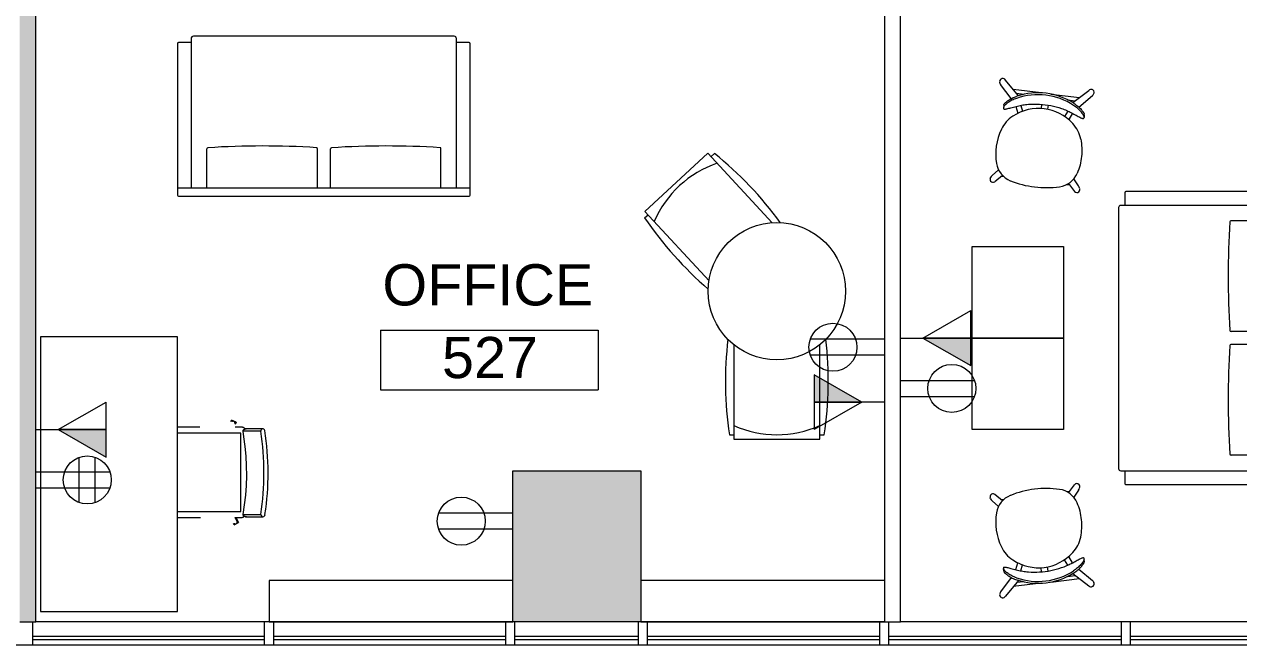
# Model space of a CAD drawing. Header units: inches. Extents: x 1 to 5284, y -575 to 1641.
# Drawn here: x 1633.7 to 1899.2, y -541 to -405.4 of the extents above; entities that cross this region are included whole.
import ezdxf

# ---------------------------------------------------------------- set-up
doc = ezdxf.new("R2010")
doc.units = ezdxf.units.IN
doc.header["$MEASUREMENT"] = 0
for name, color, linetype, lineweight in [('A-ANNO-NOTE', 131, 'Continuous', 20), ('A-AREA-IDEN', 2, 'Continuous', 20), ('A-GLAZ-EXST', 7, 'Continuous', 9), ('A-WALL-PATT', 111, 'Continuous', 13), ('Bb-col', 7, 'Continuous', 9), ('Bb-cor', 7, 'Continuous', 9), ('CAD background - for revit_dwg', 8, 'Continuous', 9), ('I-FURN', 30, 'Continuous', 9), ('I-FURN-PNLS', 30, 'Continuous', 9), ('I-WALL', 2, 'Continuous', 13), ('Mullion', 7, 'Continuous', 9)]:
    doc.layers.add(name, color=color, linetype=linetype, lineweight=lineweight)
doc.styles.add('Arial', font='arial.ttf', dxfattribs={"height": 9})

# ---------------------------------------------------------------- blocks, each defined once
blk = doc.blocks.new('FURN-SEATING-SOFA-2 _ 3 SEAT-LARGE - TWO SEAT-1733016-New Construction - Tel_Data_Elec Plan')
at = {"layer": 'I-FURN'}
for p, q in [((-46.5, 34.72), (-46.5, 1.62)), ((17.28, 34.97), (-46.25, 34.97)), ((17.53, 1.63), (17.53, 34.72)), ((-46.5, 33.22), (17.53, 33.22)), ((-43.49, 33.22), (-43.49, 0.5)), ((-40.09, 33.22), (-40.09, 24.54)), ((-15.94, 33.22), (-15.94, 24.6)), ((-13.07, 33.22), (-13.07, 24.54)), ((11.08, 33.22), (11.08, 24.6)), ((14.52, 0.5), (14.52, 33.22)), ((-46.25, 1.37), (-43.49, 1.37)), ((-42.99, 0), (14.02, 0)), ((14.52, 1.38), (17.28, 1.38))]:
    blk.add_line(p, q, dxfattribs=at)
for centre, radius, start, end in [((-46.25, 34.72), 0.25, 90, 180), ((17.28, 34.72), 0.25, 0, 90), ((-39.88, 24.54), 0.203, 180, 266.3987), ((-28.16, 210.74), 186.77, 266.3987, 273.6817), ((-16.19, 24.6), 0.25, 273.6817, 0), ((-12.86, 24.54), 0.203, 180, 266.3987), ((-1.14, 210.74), 186.77, 266.3987, 273.6817), ((10.83, 24.6), 0.25, 273.6817, 0), ((-46.25, 1.62), 0.25, 180, 270), ((-42.99, 0.5), 0.5, 180, 270), ((14.02, 0.5), 0.5, 270, 0), ((17.28, 1.63), 0.25, 270, 0)]:
    blk.add_arc(centre, radius, start, end, dxfattribs=at)
blk = doc.blocks.new('CGI_Bench - CGI_Bench-1741633-New Construction - Tel_Data_Elec Plan')
at = {"layer": 'I-FURN-PNLS'}
h = blk.add_hatch(dxfattribs=at)
h.set_pattern_fill('FP_1', color=256, style=0, pattern_type=2)
h.set_pattern_definition([(180, (32.04, -38.733), (-3e-15, -24), []), (270, (32.04, -38.73), (72, 4e-15), [])])
h.paths.add_polyline_path([(31.46, -35.93), (31.48, -41.69), (31.67, -41.98), (31.89, -42.1), (32.27, -42.06), (32.45, -41.95), (32.55, -41.83), (32.63, -41.54), (32.58, -35.74), (32.41, -35.48), (32.33, -35.42), (31.97, -35.36), (31.67, -35.48), (31.53, -35.64), (31.48, -35.85)], flags=0)
h = blk.add_hatch(dxfattribs=at)
h.set_pattern_fill('FP_2', color=256, style=0, pattern_type=2)
h.set_pattern_definition([(180, (52.487, -38.733), (-3e-15, -24), []), (270, (52.49, -38.73), (72, 4e-15), [])])
h.paths.add_polyline_path([(51.9, -39.63), (51.94, -41.69), (52.02, -41.87), (52.28, -42.06), (52.49, -42.12), (52.71, -42.06), (52.9, -41.95), (53.05, -41.69), (53.07, -41.54), (53.07, -35.93), (52.99, -35.64), (52.78, -35.42), (52.49, -35.35), (52.19, -35.42), (51.98, -35.64), (51.9, -35.93), (51.9, -36.96)], flags=0)
for p, q in [((72, 0), (12, 0)), ((12, 0), (12, -30)), ((72, -30), (72, 0)), ((12, -30), (72, -30)), ((32.54, -30), (32.54, -34.97)), ((33.87, -30), (33.87, -43.85)), ((33.87, -30), (33.87, -43.8)), ((50.98, -43.85), (50.98, -30)), ((50.98, -43.8), (50.98, -30)), ((52.32, -34.86), (52.32, -30)), ((30.91, -42.35), (31.2, -42.2)), ((30.91, -42.35), (31.44, -43.33)), ((53.35, -42.79), (53.82, -41.78)), ((53.54, -41.65), (53.82, -41.78)), ((32.55, -42.73), (31.44, -43.33)), ((32.54, -42.52), (31.67, -42.99)), ((32.54, -42.49), (32.54, -43.8)), ((33.23, -44.33), (33.23, -48.19)), ((33.87, -43.85), (50.98, -43.85)), ((33.93, -43.85), (50.93, -43.85)), ((51.4, -48.17), (51.4, -44.31)), ((52.32, -43.8), (52.32, -42.6)), ((53.35, -42.79), (52.85, -42.55))]:
    blk.add_line(p, q, dxfattribs=at)
at = {"layer": 'I-FURN-PNLS', "flags": 128}
for points in [[(31.3, -42.34), (31.23, -42.4), (31.18, -42.48), (31.14, -42.56), (31.13, -42.65), (31.15, -42.75), (31.18, -42.83)], [(53.1, -42.46), (53.18, -42.48), (53.26, -42.49), (53.34, -42.48), (53.42, -42.45), (53.48, -42.4), (53.54, -42.34), (53.58, -42.27)], [(53.58, -42.27), (53.61, -42.19), (53.62, -42.1), (53.6, -42.01), (53.56, -41.92), (53.51, -41.85)], [(31.18, -42.83), (31.22, -42.9), (31.28, -42.95), (31.35, -42.99), (31.43, -43.02), (31.51, -43.03), (31.59, -43.02), (31.67, -42.99)], [(32.54, -43.8), (32.54, -43.85), (32.54, -43.91), (32.55, -43.97), (32.56, -44.02), (32.57, -44.07), (32.58, -44.13), (32.59, -44.18), (32.61, -44.24), (32.63, -44.29), (32.65, -44.34), (32.67, -44.39), (32.7, -44.44), (32.72, -44.49), (32.75, -44.54), (32.78, -44.58)], [(32.72, -44.83), (32.72, -44.81), (32.72, -44.79), (32.72, -44.77), (32.73, -44.75), (32.73, -44.73), (32.74, -44.71), (32.74, -44.69), (32.75, -44.67), (32.75, -44.66), (32.76, -44.64), (32.77, -44.62), (32.78, -44.6), (32.79, -44.58), (32.8, -44.56), (32.81, -44.55), (32.82, -44.53), (32.83, -44.52), (32.85, -44.5), (32.86, -44.48), (32.87, -44.47), (32.89, -44.46), (32.9, -44.44), (32.92, -44.43), (32.94, -44.42), (32.95, -44.41), (32.97, -44.4), (32.99, -44.39), (33.01, -44.38), (33.03, -44.37), (33.04, -44.36), (33.06, -44.35), (33.08, -44.35), (33.1, -44.34), (33.12, -44.34), (33.14, -44.33), (33.16, -44.33), (33.18, -44.33), (33.2, -44.33), (33.22, -44.33), (33.23, -44.33)], [(32.72, -45.04), (32.72, -44.91), (32.72, -44.84), (32.72, -44.83)], [(32.72, -44.83), (32.72, -44.86), (32.72, -44.96), (32.72, -45.11), (32.72, -45.32), (32.72, -45.59), (32.72, -45.92), (32.72, -46.31), (32.72, -46.76), (32.72, -47.26), (32.72, -47.83), (32.72, -48.45), (32.72, -48.65)], [(33.23, -44.33), (35.33, -44.65), (37.44, -44.88), (39.56, -45.03), (41.68, -45.1), (43.8, -45.08), (45.92, -44.98), (48.04, -44.79), (50.14, -44.51), (51.4, -44.31)], [(51.4, -44.31), (51.42, -44.31), (51.44, -44.31), (51.46, -44.31), (51.48, -44.32), (51.5, -44.32), (51.52, -44.32), (51.54, -44.33), (51.56, -44.34), (51.58, -44.34), (51.6, -44.35), (51.61, -44.36), (51.63, -44.37), (51.65, -44.38), (51.67, -44.39), (51.69, -44.4), (51.7, -44.41), (51.72, -44.42), (51.73, -44.44), (51.75, -44.45), (51.76, -44.46), (51.78, -44.48), (51.79, -44.49), (51.8, -44.51), (51.81, -44.53), (51.83, -44.54), (51.84, -44.56), (51.85, -44.58), (51.86, -44.6), (51.86, -44.61), (51.87, -44.63), (51.88, -44.65), (51.88, -44.67), (51.89, -44.69), (51.89, -44.71), (51.9, -44.73), (51.9, -44.75), (51.9, -44.77), (51.91, -44.79), (51.91, -44.81), (51.91, -44.82)], [(51.88, -44.81), (51.92, -44.77), (51.96, -44.73), (52, -44.68), (52.03, -44.64), (52.07, -44.6), (52.1, -44.55), (52.13, -44.5), (52.15, -44.45), (52.18, -44.4), (52.2, -44.35), (52.22, -44.3), (52.24, -44.25), (52.26, -44.2), (52.27, -44.14), (52.29, -44.09), (52.3, -44.03), (52.3, -43.98), (52.31, -43.92), (52.31, -43.87), (52.32, -43.81), (52.32, -43.8)], [(51.91, -48.63), (51.91, -48), (51.91, -47.42), (51.91, -46.89), (51.91, -46.43), (51.91, -46.02), (51.91, -45.67), (51.91, -45.38), (51.91, -45.15), (51.91, -44.98), (51.91, -44.87), (51.91, -44.82), (51.91, -44.82)], [(51.91, -44.82), (51.91, -44.85), (51.91, -44.94), (51.91, -45.02)]]:
    blk.add_lwpolyline(points, dxfattribs=at)
at = {"layer": 'I-FURN-PNLS'}
for centre, radius, start, end in [((53.24, -42.12), 0.373, 310.8875, 335), ((53.24, -42.12), 0.373, 335, 349.0797), ((31.51, -42.65), 0.373, 194.3076, 208.3873), ((31.51, -42.65), 0.373, 208.3873, 232.4998), ((33.93, -43.8), 0.053, 180, 270), ((50.93, -43.8), 0.053, 270, 0)]:
    blk.add_arc(centre, radius, start, end, dxfattribs=at)
for centre, major_axis, ratio, start_param, end_param in [((33.23, -45.04), (0.507, 0), 0.99468, 2.879793, 3.141593), ((51.4, -45.02), (0.507, 0), 0.99468, 6.13762, 6.327242), ((33.23, -48.65), (-0.507, 0), 0.899459, 4.712389, 7.853982), ((42.26, -1.13), (53.09, 0), 0.899459, 4.541367, 4.885303), ((42.26, -1.13), (54.09, 0), 0.899459, 4.544559, 4.885273), ((51.4, -48.63), (0.507, 0), 0.899459, 5.054959, 7.853982)]:
    blk.add_ellipse(centre, major_axis=major_axis, ratio=ratio, start_param=start_param, end_param=end_param, dxfattribs=at)
blk = doc.blocks.new('Table _ Chairs - Seats 2 - 2-6 Diameter-571324-New Construction - Tel_Data_Elec Plan')
at = {"layer": 'I-FURN'}
for p, q in [((-9.37, 32.37), (-9.37, 11.71)), ((9.38, 32.37), (-9.37, 32.37)), ((9.38, 11.71), (9.38, 32.37)), ((-9.37, 31.37), (-10.37, 31.37)), ((10.38, 31.37), (9.38, 31.37)), ((14.83, -2.25), (28.84, -17.44)), ((15.06, -30.16), (1.05, -14.96)), ((28.84, -17.44), (15.06, -30.16)), ((28.9, -16.03), (28.16, -16.71)), ((14.38, -29.42), (13.64, -30.1))]:
    blk.add_line(p, q, dxfattribs=at)
blk.add_circle((0, 0), 15, dxfattribs=at)
for centre, radius, start, end in [((66.41, 19.75), 77.66, 171.3911, 186.8305), ((0, 8.4), 22.97, 65.9148, 114.0852), ((-66.41, 19.75), 77.66, 353.1695, 8.6089), ((-35.43, -59.54), 77.66, 34.072, 49.5115), ((62.21, 30.5), 77.66, 215.8504, 231.2899), ((5.7, -6.18), 22.97, 288.5958, 336.7661)]:
    blk.add_arc(centre, radius, start, end, dxfattribs=at)
blk = doc.blocks.new('Steelcase Coalesse - Millbrae - Table - Side - 20__ D x 20__ W x 20__ H-1733018-New Construction - Tel_Data_Elec Plan')
at = {"layer": 'I-FURN'}
for p, q in [((-46.5, 0), (-46.5, 20)), ((-46.5, 20), (-26.54, 20)), ((-26.54, 20), (-26.54, 0)), ((-26.54, 0), (-46.5, 0))]:
    blk.add_line(p, q, dxfattribs=at)
blk = doc.blocks.new('JCR4_JCR5_US - JCR4-1733013-New Construction - Tel_Data_Elec Plan')
at = {"layer": 'I-FURN'}
for p, q in [((-10.2, 10.88), (-10.37, 11.26)), ((-7.44, 7.96), (-10.12, 10.77)), ((-5.96, 8.77), (-9.16, 11.83)), ((6.04, 8.74), (9.19, 11.82)), ((7.47, 7.93), (10.13, 10.79)), ((10.23, 10.95), (10.38, 11.28)), ((-1.08, 10), (-7.25, 10)), ((-4.83, 9.22), (-6.43, 9.22)), ((1.08, 10), (7.33, 10)), ((4.82, 9.22), (6.53, 9.22)), ((-8.87, 6.32), (-8.85, 6.53)), ((-8.87, 6.32), (-8.87, 5.78)), ((-6.24, 6.38), (-5.62, 4.95)), ((-5.18, 6.75), (-4.65, 5.53)), ((-0.68, 7.54), (-0.68, 6.63)), ((0.75, 7.54), (0.75, 6.62)), ((5.19, 6.78), (4.64, 5.52)), ((6.26, 6.41), (5.62, 4.94)), ((8.87, 6.32), (8.84, 6.53)), ((8.87, 6.32), (8.87, 5.79)), ((-9.51, -9.2), (-8.28, -7.79)), ((9.51, -9.19), (8.28, -7.77)), ((-9.81, -9.68), (-9.86, -9.79)), ((-7.26, -8.93), (-8.77, -10.49)), ((-6.92, -9.18), (-7.5, -9.18)), ((6.89, -9.18), (7.51, -9.18)), ((7.25, -8.91), (8.77, -10.48)), ((9.81, -9.67), (9.86, -9.77))]:
    blk.add_line(p, q, dxfattribs=at)
for centre, radius, start, end in [((-9.78, 11.47), 0.628, 166.1474, 199.8082), ((-9.77, 11.47), 0.641, 121.9105, 166.1469), ((-9.71, 11.16), 0.566, 209.829, 223.601), ((-9.63, 11.25), 0.899, 107.5968, 121.7121), ((-9.73, 11.44), 0.692, 34.8142, 104.6914), ((9.75, 11.43), 0.678, 75.592, 144.5315), ((9.65, 11.24), 0.884, 58.7684, 72.2669), ((9.77, 11.45), 0.641, 13.8528, 58.0897), ((9.71, 11.18), 0.567, 317.0423, 335.9672), ((9.78, 11.46), 0.628, 343.8206, 13.8528), ((-0.01, -3.48), 10.13, 49.164, 130.836), ((-1.93, -1.26), 7.2, 130.836, 161.2232), ((1.9, -1.26), 7.2, 18.7614, 49.164), ((3.02, -2.95), 12.43, 161.2232, 196.5607), ((-4.15, -5.08), 4.95, 196.5607, 254.9181), ((4.12, -5.08), 4.95, 285.0819, 343.455), ((-9.38, -9.99), 0.519, 157, 181.5753), ((-9.18, -9.99), 0.716, 181.5753, 222.4247), ((-8.15, -10.39), 1.8, 139, 157), ((-9.27, -10.07), 0.594, 222.4247, 267.5753), ((-9.21, -10.02), 0.651, 262.5828, 312.7695), ((-0.01, 10.26), 20.83, 254.9181, 285.0819), ((9.21, -10), 0.651, 227.2305, 277.4172), ((9.27, -10.05), 0.594, 272.4247, 317.5753), ((8.15, -10.37), 1.8, 23, 41), ((9.18, -9.97), 0.716, 317.5753, 358.4247), ((9.38, -9.98), 0.519, 358.4247, 23)]:
    blk.add_arc(centre, radius, start, end, dxfattribs=at)
for centre, major_axis, ratio, start_param, end_param in [((0, -4.56), (-14.63, 0.06), 0.998476, 4.272146, 5.16045), ((0, -4.58), (-14.23, 0.06), 0.998613, 4.258968, 5.173893), ((1.04, 13.33), (9.82, 7.83), 0.171248, 2.935459, 3.086797), ((0.03, 12.52), (-8.76, 6.98), 0.171276, 3.198737, 3.354244)]:
    blk.add_ellipse(centre, major_axis=major_axis, ratio=ratio, start_param=start_param, end_param=end_param, dxfattribs=at)
for points, knots in [([(-8.85, 6.53), (-8.83, 6.58), (-8.79, 6.67), (-8.69, 6.82), (-8.59, 6.94), (-8.47, 7.07), (-8.29, 7.26), (-8.02, 7.5), (-7.65, 7.8), (-7.23, 8.1), (-6.77, 8.38), (-6.45, 8.54), (-6.28, 8.62)], [0, 0, 0, 0, 0.125, 0.1875, 0.25, 0.3125, 0.375, 0.5, 0.625, 0.75, 0.875, 1, 1, 1, 1]), ([(-6.28, 8.17), (-6.45, 8.09), (-6.77, 7.92), (-7.23, 7.63), (-7.65, 7.32), (-8.02, 7.01), (-8.29, 6.76), (-8.47, 6.57), (-8.59, 6.44), (-8.69, 6.31), (-8.79, 6.16), (-8.83, 6.07), (-8.85, 6.02)], [0, 0, 0, 0, 0.125, 0.25, 0.375, 0.5, 0.625, 0.6875, 0.75, 0.8125, 0.875, 1, 1, 1, 1]), ([(6.28, 8.62), (6.45, 8.54), (6.77, 8.38), (7.23, 8.1), (7.65, 7.8), (8.02, 7.5), (8.28, 7.26), (8.47, 7.07), (8.58, 6.94), (8.68, 6.82), (8.79, 6.67), (8.83, 6.58), (8.84, 6.53)], [0, 0, 0, 0, 0.125, 0.25, 0.375, 0.5, 0.625, 0.6875, 0.75, 0.8125, 0.875, 1, 1, 1, 1]), ([(8.84, 6.02), (8.83, 6.07), (8.79, 6.16), (8.68, 6.31), (8.58, 6.44), (8.46, 6.58), (8.28, 6.77), (8.02, 7.02), (7.65, 7.33), (7.23, 7.63), (6.77, 7.92), (6.45, 8.09), (6.28, 8.17)], [0, 0, 0, 0, 0.125, 0.1875, 0.25, 0.3125, 0.375, 0.5, 0.625, 0.75, 0.875, 1, 1, 1, 1]), ([(-5.85, 6.53), (-5.49, 6.66), (-4.74, 6.91), (-3.18, 7.3), (-1.14, 7.58), (1.36, 7.57), (3.39, 7.27), (4.93, 6.88), (5.67, 6.63), (6.03, 6.5)], [0, 0, 0, 0, 0.1, 0.2, 0.4, 0.6, 0.8, 0.9, 1, 1, 1, 1])]:
    blk.add_open_spline(points, degree=3, knots=knots, dxfattribs=at)
for points in [[(-8.84, 5.61), (-8.82, 5.57), (-8.76, 5.52), (-8.57, 5.52), (-8.29, 5.59), (-7.92, 5.72), (-7.49, 5.89), (-6.99, 6.09), (-6.44, 6.31), (-6.05, 6.46), (-5.85, 6.53)], [(6.03, 6.5), (6.22, 6.43), (6.59, 6.29), (7.11, 6.08), (7.57, 5.89), (7.98, 5.73), (8.33, 5.62), (8.59, 5.55), (8.77, 5.56), (8.83, 5.61), (8.84, 5.64)], [(8.72, 1.05), (9.13, -0.15), (9.58, -2.7), (9.23, -5.26), (8.86, -6.49)]]:
    blk.add_open_spline(points, degree=3, dxfattribs=at)
blk = doc.blocks.new('JCR4_JCR5_US - JCR4-1739715-New Construction - Tel_Data_Elec Plan')
at = {"layer": 'I-FURN'}
for p, q in [((-9.81, 9.68), (-9.86, 9.79)), ((-9.51, 9.2), (-8.28, 7.79)), ((-7.26, 8.93), (-8.77, 10.49)), ((-6.92, 9.18), (-7.5, 9.18)), ((6.89, 9.18), (7.51, 9.18)), ((7.25, 8.91), (8.77, 10.48)), ((9.51, 9.19), (8.28, 7.77)), ((9.81, 9.67), (9.86, 9.77)), ((-6.24, -6.38), (-5.62, -4.95)), ((6.26, -6.41), (5.62, -4.94)), ((-7.44, -7.96), (-10.12, -10.77)), ((-8.87, -6.32), (-8.87, -5.78)), ((-8.87, -6.32), (-8.85, -6.53)), ((-5.18, -6.75), (-4.65, -5.53)), ((-0.68, -7.54), (-0.68, -6.63)), ((0.75, -7.54), (0.75, -6.62)), ((5.19, -6.78), (4.64, -5.52)), ((7.47, -7.93), (10.13, -10.79)), ((8.87, -6.32), (8.84, -6.53)), ((8.87, -6.32), (8.87, -5.79)), ((-5.96, -8.77), (-9.16, -11.83)), ((-1.08, -10), (-7.25, -10)), ((-4.83, -9.22), (-6.43, -9.22)), ((1.08, -10), (7.33, -10)), ((4.82, -9.22), (6.53, -9.22)), ((6.04, -8.74), (9.19, -11.82)), ((-10.2, -10.88), (-10.37, -11.26)), ((10.23, -10.95), (10.38, -11.28))]:
    blk.add_line(p, q, dxfattribs=at)
for centre, radius, start, end in [((-9.27, 10.07), 0.594, 92.4247, 137.5753), ((-9.21, 10.02), 0.651, 47.2305, 97.4172), ((9.21, 10), 0.651, 82.5828, 132.7695), ((9.27, 10.05), 0.594, 42.4247, 87.5753), ((-9.18, 9.99), 0.716, 137.5753, 178.4247), ((-9.38, 9.99), 0.519, 178.4247, 203), ((-8.15, 10.39), 1.8, 203, 221), ((-4.15, 5.08), 4.95, 105.0819, 163.4393), ((-0.01, -10.26), 20.83, 74.9181, 105.0819), ((4.12, 5.08), 4.95, 16.545, 74.9181), ((8.15, 10.37), 1.8, 319, 337), ((9.18, 9.97), 0.716, 1.5753, 42.4247), ((9.38, 9.98), 0.519, 337, 1.5753), ((3.02, 2.95), 12.43, 163.4393, 198.7768), ((-1.93, 1.26), 7.2, 198.7768, 229.164), ((1.9, 1.26), 7.2, 310.836, 341.2386), ((-0.01, 3.48), 10.13, 229.164, 310.836), ((-9.78, -11.47), 0.628, 160.1918, 193.8526), ((-9.77, -11.47), 0.641, 193.8531, 238.0895), ((-9.71, -11.16), 0.566, 136.399, 150.171), ((-9.63, -11.25), 0.899, 238.2879, 252.4032), ((-9.73, -11.44), 0.692, 255.3086, 325.1858), ((9.75, -11.43), 0.678, 215.4685, 284.408), ((9.65, -11.24), 0.884, 287.7331, 301.2316), ((9.77, -11.45), 0.641, 301.9103, 346.1472), ((9.71, -11.18), 0.567, 24.0328, 42.9577), ((9.78, -11.46), 0.628, 346.1472, 16.1794)]:
    blk.add_arc(centre, radius, start, end, dxfattribs=at)
for centre, major_axis, ratio, start_param, end_param in [((1.04, -13.33), (-9.82, 7.83), 0.171248, 0.054796, 0.206134), ((0.03, -12.52), (8.76, 6.98), 0.171276, 6.070534, 6.226041), ((0, 4.58), (14.23, 0.06), 0.998613, 4.250885, 5.16581), ((0, 4.56), (14.63, 0.06), 0.998476, 4.264328, 5.152632)]:
    blk.add_ellipse(centre, major_axis=major_axis, ratio=ratio, start_param=start_param, end_param=end_param, dxfattribs=at)
for points in [[(8.72, -1.05), (9.13, 0.15), (9.58, 2.7), (9.23, 5.26), (8.86, 6.49)], [(-8.84, -5.61), (-8.82, -5.57), (-8.76, -5.52), (-8.57, -5.52), (-8.29, -5.59), (-7.92, -5.72), (-7.49, -5.89), (-6.99, -6.09), (-6.44, -6.31), (-6.05, -6.46), (-5.85, -6.53)], [(6.03, -6.5), (6.22, -6.43), (6.59, -6.29), (7.11, -6.08), (7.57, -5.89), (7.98, -5.73), (8.33, -5.62), (8.59, -5.55), (8.77, -5.56), (8.83, -5.61), (8.84, -5.64)]]:
    blk.add_open_spline(points, degree=3, dxfattribs=at)
for points, knots in [([(-6.28, -8.17), (-6.45, -8.09), (-6.77, -7.92), (-7.23, -7.63), (-7.65, -7.32), (-8.02, -7.01), (-8.29, -6.76), (-8.47, -6.57), (-8.59, -6.44), (-8.69, -6.31), (-8.79, -6.16), (-8.83, -6.07), (-8.85, -6.02)], [0, 0, 0, 0, 0.125, 0.25, 0.375, 0.5, 0.625, 0.6875, 0.75, 0.8125, 0.875, 1, 1, 1, 1]), ([(-8.85, -6.53), (-8.83, -6.58), (-8.79, -6.67), (-8.69, -6.82), (-8.59, -6.94), (-8.47, -7.07), (-8.29, -7.26), (-8.02, -7.5), (-7.65, -7.8), (-7.23, -8.1), (-6.77, -8.38), (-6.45, -8.54), (-6.28, -8.62)], [0, 0, 0, 0, 0.125, 0.1875, 0.25, 0.3125, 0.375, 0.5, 0.625, 0.75, 0.875, 1, 1, 1, 1]), ([(-5.85, -6.53), (-5.49, -6.66), (-4.74, -6.91), (-3.18, -7.3), (-1.14, -7.58), (1.36, -7.57), (3.39, -7.27), (4.93, -6.88), (5.67, -6.63), (6.03, -6.5)], [0, 0, 0, 0, 0.1, 0.2, 0.4, 0.6, 0.8, 0.9, 1, 1, 1, 1]), ([(8.84, -6.02), (8.83, -6.07), (8.79, -6.16), (8.68, -6.31), (8.58, -6.44), (8.46, -6.58), (8.28, -6.77), (8.02, -7.02), (7.65, -7.33), (7.23, -7.63), (6.77, -7.92), (6.45, -8.09), (6.28, -8.17)], [0, 0, 0, 0, 0.125, 0.1875, 0.25, 0.3125, 0.375, 0.5, 0.625, 0.75, 0.875, 1, 1, 1, 1]), ([(6.28, -8.62), (6.45, -8.54), (6.77, -8.38), (7.23, -8.1), (7.65, -7.8), (8.02, -7.5), (8.28, -7.26), (8.47, -7.07), (8.58, -6.94), (8.68, -6.82), (8.79, -6.67), (8.83, -6.58), (8.84, -6.53)], [0, 0, 0, 0, 0.125, 0.25, 0.375, 0.5, 0.625, 0.6875, 0.75, 0.8125, 0.875, 1, 1, 1, 1])]:
    blk.add_open_spline(points, degree=3, knots=knots, dxfattribs=at)
blk = doc.blocks.new('CAD background - for revit_dwg-1564186-New Construction - Tel_Data_Elec Plan')
at = {"lineweight": 9}
h = blk.add_hatch(color=256, dxfattribs=at)
h.paths.add_polyline_path([(1469.42, 5), (1473.5, 5), (1473.5, 38), (1445.5, 38), (1445.5, 5), (1468.92, 5)], flags=0)
h.paths.add_polyline_path([(2194, 5), (2194, 33), (2166, 33), (2166, 5)], flags=0)
h.paths.add_polyline_path([(245.5, 5), (273.5, 5), (273.5, 38), (245.5, 38)], flags=0)
h.paths.add_polyline_path([(485.5, 5), (513.5, 5), (513.5, 38), (485.5, 38)], flags=0)
h.paths.add_polyline_path([(1233.5, 5), (1233.5, 38), (1205.5, 38), (1205.5, 5), (1230, 5)], flags=0)
h.paths.add_polyline_path([(1953.5, 5), (1953.5, 38), (1925.5, 38), (1925.5, 5), (1945.8, 5)], flags=0)
h.paths.add_polyline_path([(965.5, 5), (993.5, 5), (993.5, 38), (965.5, 38)], flags=0)
h.paths.add_polyline_path([(1685.5, 5), (1713.5, 5), (1713.5, 38), (1685.5, 38), (1685.5, 16.3)], flags=0)
h.paths.add_polyline_path([(725.5, 5), (753.5, 5), (753.5, 38), (725.5, 38), (725.5, 16.3)], flags=0)
h.paths.add_polyline_path([(737.41, 245), (751.5, 245), (751.5, 250), (755, 250), (755, 275.5), (726.5, 275.5), (726.5, 245), (730, 245)], flags=0)
h.paths.add_polyline_path([(2161, 245.5), (2194, 245.5), (2194, 273.5), (2161, 273.5)], flags=0)
h.paths.add_polyline_path([(5, 245.5), (38, 245.5), (38, 273.5), (5, 273.5)], flags=0)
h.paths.add_polyline_path([(1229, 246.5), (1232.5, 246.5), (1232.5, 272.25), (1208.75, 272.25), (1208.75, 246.5)], flags=0)
h.paths.add_polyline_path([(1952.5, 246.5), (1952.5, 272.5), (1891.5, 272.5), (1891.5, 246.5), (1947, 246.5)], flags=0)
h.paths.add_polyline_path([(1472.5, 246.5), (1472.5, 272.5), (1446.5, 272.5), (1446.5, 246.5), (1469, 246.5)], flags=0)
h.paths.add_polyline_path([(491.17, 246.5), (512.5, 246.5), (512.5, 272.5), (486.5, 272.5), (486.5, 246.5)], flags=0)
h.paths.add_polyline_path([(1709, 246.5), (1712.5, 246.5), (1712.5, 272.5), (1686.5, 272.5), (1686.5, 246.5), (1690, 246.5)], flags=0)
h.paths.add_polyline_path([(999, 250), (1022, 250), (1022, 272.5), (970, 272.5), (970, 250)], flags=0)
h.paths.add_polyline_path([(5, 485.5), (38, 485.5), (38, 513.5), (5, 513.5)], flags=0)
h.paths.add_polyline_path([(2194, 485.5), (2194, 513.5), (2161, 513.5), (2161, 485.5)], flags=0)
h.paths.add_polyline_path([(1945.8, 486.5), (1952.5, 486.5), (1952.5, 512.5), (1926.5, 512.5), (1926.5, 486.5), (1943.5, 486.5)], flags=0)
h.paths.add_polyline_path([(1690, 486.5), (1712.5, 486.5), (1712.5, 512.5), (1686.5, 512.5), (1686.5, 486.5)], flags=0)
h.paths.add_polyline_path([(1451.02, 486.5), (1476.77, 486.5), (1476.77, 512.5), (1450.77, 512.5), (1450.77, 486.5)], flags=0)
h.paths.add_polyline_path([(752.5, 486.5), (752.5, 512.5), (726.5, 512.5), (726.5, 486.5), (730, 486.5)], flags=0)
h.paths.add_polyline_path([(486.5, 486.5), (512.5, 486.5), (512.5, 512.5), (486.5, 512.5)], flags=0)
h.paths.add_polyline_path([(272.5, 486.5), (272.5, 512.5), (246.5, 512.5), (246.5, 486.5)], flags=0)
h.paths.add_polyline_path([(38, 725.5), (38, 753.5), (5, 753.5), (5, 725.5)], flags=0)
h.paths.add_polyline_path([(2161, 725.5), (2194, 725.5), (2194, 753.5), (2161, 753.5)], flags=0)
h.paths.add_polyline_path([(752.5, 726.5), (752.5, 752.5), (726.5, 752.5), (726.5, 726.5)], flags=0)
h.paths.add_polyline_path([(1450.77, 726.5), (1476.77, 726.5), (1476.77, 752.5), (1450.77, 752.5)], flags=0)
h.paths.add_polyline_path([(1686.5, 726.5), (1712.5, 726.5), (1712.5, 752.5), (1686.5, 752.5)], flags=0)
h.paths.add_polyline_path([(246.5, 726.5), (272.5, 726.5), (272.5, 752.5), (246.5, 752.5)], flags=0)
h.paths.add_polyline_path([(486.5, 726.5), (512.5, 726.5), (512.5, 752.5), (486.5, 752.5)], flags=0)
h.paths.add_polyline_path([(1952.5, 726.5), (1952.5, 752.5), (1926.5, 752.5), (1926.5, 726.5)], flags=0)
h.paths.add_polyline_path([(5, 965.5), (38, 965.5), (38, 993.5), (5, 993.5)], flags=0)
h.paths.add_polyline_path([(2194, 965.5), (2194, 993.5), (2161, 993.5), (2161, 965.5)], flags=0)
h.paths.add_polyline_path([(728.81, 966.5), (752.5, 966.5), (752.5, 992.5), (728.81, 992.5), (728.81, 991)], flags=0)
h.paths.add_polyline_path([(1206.5, 966.5), (1232.5, 966.5), (1232.5, 992.5), (1206.5, 992.5), (1206.5, 977.34)], flags=0)
h.paths.add_polyline_path([(1446.5, 966.5), (1472.5, 966.5), (1472.5, 992.5), (1446.5, 992.5), (1446.5, 981.01)], flags=0)
h.paths.add_polyline_path([(992.5, 966.5), (992.5, 992.5), (966.5, 992.5), (966.5, 966.5)], flags=0)
h.paths.add_polyline_path([(1712.5, 966.5), (1712.5, 992.5), (1686.5, 992.5), (1686.5, 966.5)], flags=0)
h.paths.add_polyline_path([(512.5, 966.5), (512.5, 992.5), (486.5, 992.5), (486.5, 966.5)], flags=0)
h.paths.add_polyline_path([(1952.5, 966.5), (1952.5, 992.5), (1926.5, 992.5), (1926.5, 966.5)], flags=0)
h.paths.add_polyline_path([(272.5, 966.5), (272.5, 992.5), (246.5, 992.5), (246.5, 966.5)], flags=0)
at = {"layer": 'A-GLAZ-EXST'}
for p, q in [((620.5, 1.87), (671.25, 1.87)), ((620.5, 1.12), (671.25, 1.12)), ((673.25, 1.87), (724, 1.87)), ((673.25, 1.12), (724, 1.12)), ((726, 1.87), (753, 1.87)), ((726, 1.12), (753, 1.12)), ((755, 1.87), (805.75, 1.87)), ((755, 1.12), (805.75, 1.12)), ((807.75, 1.87), (858.5, 1.87)), ((807.75, 1.12), (858.5, 1.12)), ((860.5, 1.87), (911.25, 1.87)), ((860.5, 1.12), (911.25, 1.12))]:
    blk.add_line(p, q, dxfattribs=at)
at = {"layer": 'Bb-col', "flags": 128}
blk.add_lwpolyline([(725.5, 5), (725.5, 38), (753.5, 38), (753.5, 5)], close=True, dxfattribs=at)
at = {"layer": 'Bb-cor'}
for p, q in [((806.75, 14), (753.5, 14)), ((806.75, 5), (621.25, 5)), ((1098, 5), (810.25, 5))]:
    blk.add_line(p, q, dxfattribs=at)
at = {"layer": 'Bb-cor', "flags": 128}
for points in [[(0, 1074.28), (0, 0), (2199, 0), (2199, 1074.28)], [(753.5, 14), (753.5, 5), (806.75, 5)]]:
    blk.add_lwpolyline(points, dxfattribs=at)
blk.add_lwpolyline([(672.25, 14), (672.25, 5), (725.5, 5), (725.5, 14)], close=True, dxfattribs=at)
at = {"layer": 'Mullion'}
for p, q in [((620.5, 5), (620.5, 0)), ((671.25, 0), (671.25, 5)), ((673.25, 0), (673.25, 5)), ((724, 0), (724, 5)), ((726, 0), (726, 5)), ((753, 0), (753, 5)), ((755, 0), (755, 5)), ((805.75, 0), (805.75, 5)), ((807.75, 0), (807.75, 5)), ((858.5, 5), (858.5, 0)), ((860.5, 5), (860.5, 0))]:
    blk.add_line(p, q, dxfattribs=at)
blk = doc.blocks.new('FORM Room Tag - Name _ Number-61107-New Construction - Tel_Data_Elec Plan')
at = {"layer": 'A-AREA-IDEN'}
for p, q in [((-0.2444, -0.0231), (-0.2444, -0.1589)), ((-0.2444, -0.0231), (0.2515, -0.0231)), ((0.2515, -0.0231), (0.2515, -0.1589)), ((-0.2444, -0.1589), (0.2515, -0.1589))]:
    blk.add_line(p, q, dxfattribs=at)

msp = doc.modelspace()

# ---------------------------------------------------------------- hatches: boundary and pattern name
at = {"layer": 'A-ANNO-NOTE', "lineweight": 9}
for points in [[(1840.6, -480.01), (1840.6, -474.01), (1830.14, -474.01)], [(1816.81, -488.01), (1806.35, -482.01), (1806.35, -488.01)], [(1651.6, -500.01), (1651.6, -494.01), (1641.14, -494.01), (1645.76, -496.66)]]:
    msp.add_hatch(color=256, dxfattribs=at).paths.add_polyline_path(points, flags=0)
at = {"layer": 'A-WALL-PATT'}
msp.add_hatch(color=8, dxfattribs=at).paths.add_polyline_path([(1632.72, -536.01), (1636.22, -536.01), (1636.22, -231.26), (1632.72, -231.26), (1632.72, -524.72)], flags=0)

# ---------------------------------------------------------------- linework, layer by layer
at = {"layer": 'A-ANNO-NOTE'}
for p, q in [((1830.14, -474.01), (1840.6, -468.01)), ((1840.6, -480.01), (1840.6, -468.01)), ((1821.72, -474.27), (1805.53, -474.27)), ((1825.22, -474.01), (1840.6, -474.01)), ((1840.6, -474.01), (1830.14, -474.01)), ((1830.14, -474.01), (1840.6, -480.01)), ((1830.14, -474.01), (1840.6, -480.01)), ((1840.6, -480.01), (1840.6, -474.01)), ((1821.72, -477.76), (1805.53, -477.76)), ((1806.35, -482.01), (1806.35, -488.01)), ((1816.81, -488.01), (1806.35, -482.01)), ((1806.35, -482.01), (1806.35, -494.01)), ((1816.81, -488.01), (1806.35, -482.01)), ((1825.22, -483.27), (1841.42, -483.27)), ((1641.14, -494.01), (1651.6, -488.01)), ((1651.6, -500.01), (1651.6, -488.01)), ((1806.35, -488.01), (1816.81, -488.01)), ((1821.72, -488.01), (1806.35, -488.01)), ((1816.81, -488.01), (1806.35, -494.01)), ((1825.22, -486.76), (1841.42, -486.76)), ((1636.22, -494.01), (1651.6, -494.01)), ((1651.6, -494.01), (1641.14, -494.01)), ((1641.14, -494.01), (1651.6, -500.01)), ((1641.14, -494.01), (1651.6, -500.01)), ((1651.6, -500.01), (1651.6, -494.01)), ((1645.73, -509.97), (1645.73, -500.06)), ((1649.21, -509.97), (1649.21, -500.06)), ((1636.22, -503.27), (1652.42, -503.27)), ((1636.22, -506.76), (1652.42, -506.76)), ((1740.47, -512.27), (1724.28, -512.27)), ((1740.47, -515.76), (1724.28, -515.76))]:
    msp.add_line(p, q, dxfattribs=at)
for centre in [(1810.48, -476.01), (1836.47, -485.01), (1647.47, -505.01), (1729.23, -514.01)]:
    msp.add_circle(centre, 5.25, dxfattribs=at)
at = {"layer": 'I-WALL', "color": 250, "lineweight": 20}
for p, q in [((1636.22, -536.01), (1636.22, -360.01)), ((1821.72, -360.01), (1821.72, -536.01)), ((1825.22, -536.01), (1825.22, -360.01)), ((1632.72, -536.01), (1636.22, -536.01)), ((1821.72, -536.01), (1825.22, -536.01))]:
    msp.add_line(p, q, dxfattribs=at)

# ---------------------------------------------------------------- block references
at = {"layer": 'A-AREA-IDEN', "xscale": 95.99999999999994, "yscale": 95.99999999999994, "zscale": 95.99999999999994}
msp.add_blockref('FORM Room Tag - Name _ Number-61107-New Construction - Tel_Data_Elec Plan', (1735.03, -470.05), dxfattribs=at)
at = {"layer": 'CAD background - for revit_dwg', "color": 7}
msp.add_blockref('CAD background - for revit_dwg-1564186-New Construction - Tel_Data_Elec Plan', (1014.97, -541.01), dxfattribs=at)
at = {"layer": 'I-FURN'}
for name, p, rotation in [('FURN-SEATING-SOFA-2 _ 3 SEAT-LARGE - TWO SEAT-1733016-New Construction - Tel_Data_Elec Plan', (1684.7, -408.06), 180), ('JCR4_JCR5_US - JCR4-1733013-New Construction - Tel_Data_Elec Plan', (1855.86, -430.49), 353.0000000000003), ('Table _ Chairs - Seats 2 - 2-6 Diameter-571324-New Construction - Tel_Data_Elec Plan', (1798.22, -463.76), 180.0000041826196), ('FURN-SEATING-SOFA-2 _ 3 SEAT-LARGE - TWO SEAT-1733016-New Construction - Tel_Data_Elec Plan', (1872.92, -488.49), 269.9999999999999), ('Steelcase Coalesse - Millbrae - Table - Side - 20__ D x 20__ W x 20__ H-1733018-New Construction - Tel_Data_Elec Plan', (1814.4, -454.01), 180), ('Steelcase Coalesse - Millbrae - Table - Side - 20__ D x 20__ W x 20__ H-1733018-New Construction - Tel_Data_Elec Plan', (1814.4, -474.01), 180), ('JCR4_JCR5_US - JCR4-1739715-New Construction - Tel_Data_Elec Plan', (1855.86, -517.52), 6.999999999999399)]:
    msp.add_blockref(name, p, dxfattribs=dict(at, rotation=rotation))
at = {"layer": 'I-FURN-PNLS', "rotation": 89.9999999999995}
msp.add_blockref('CGI_Bench - CGI_Bench-1741633-New Construction - Tel_Data_Elec Plan', (1637.22, -545.76), dxfattribs=at)

# ---------------------------------------------------------------- texts
at = {"layer": 'A-AREA-IDEN', "lineweight": 9, "char_height": 9, "attachment_point": 2, "line_spacing_factor": 0.941778, "style": 'Arial'}
for s, insert, width in [('OFFICE', (1735.04, -457.87), 54.9831), ('527', (1735.5, -473.76), 25.1225)]:
    msp.add_mtext(s, dxfattribs=dict(at, insert=insert, width=width))

doc.saveas('drawing.dxf')
